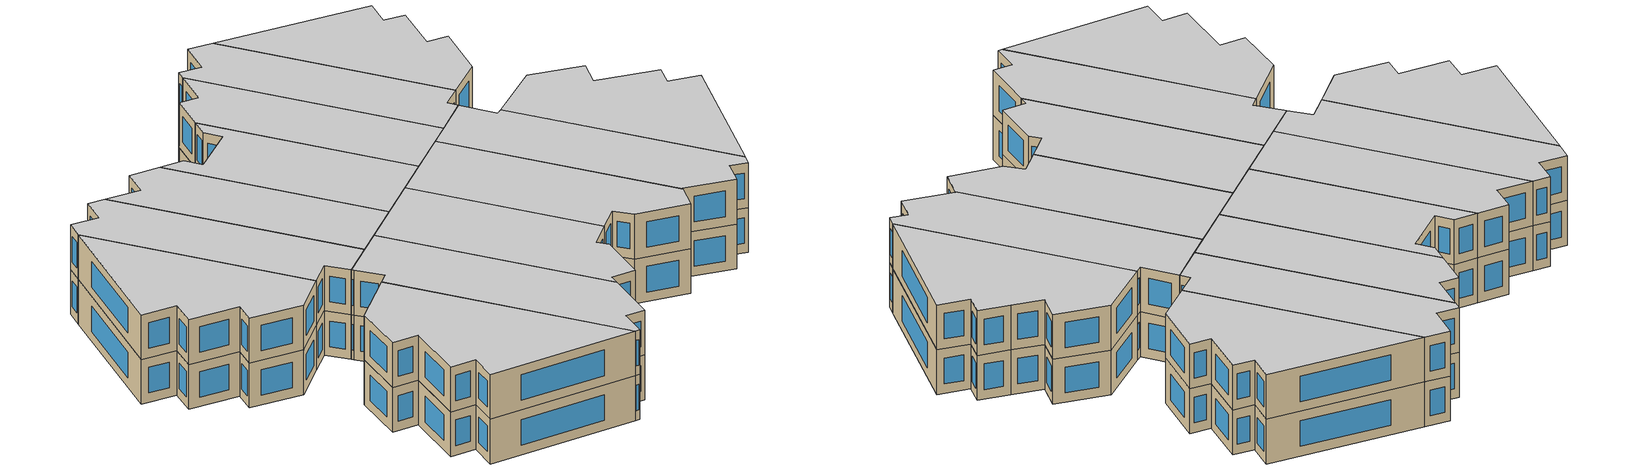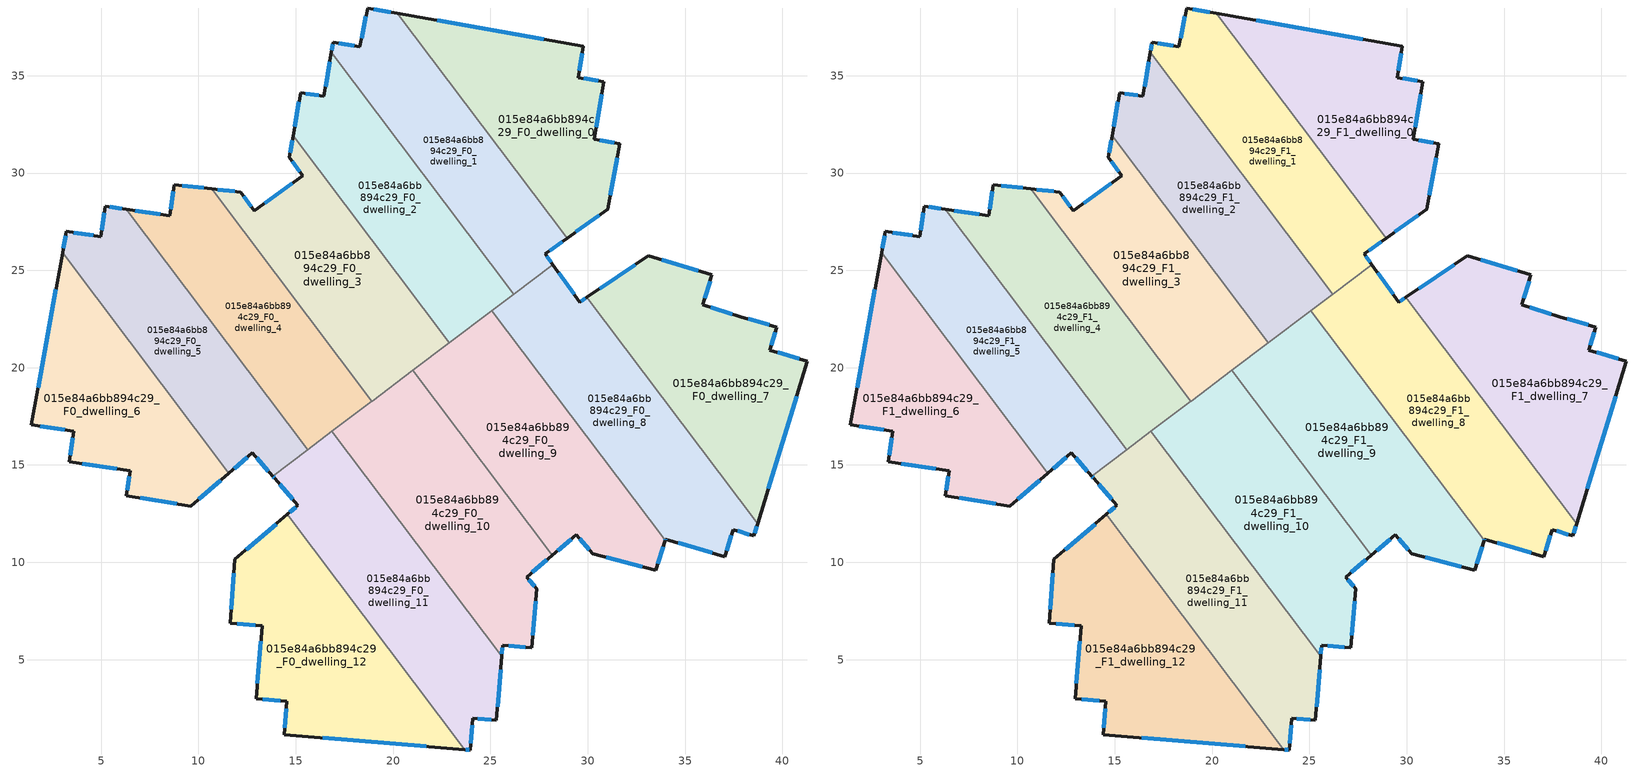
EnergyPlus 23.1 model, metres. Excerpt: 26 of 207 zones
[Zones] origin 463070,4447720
015e84a6bb894c29_F0_dwelling_0
 floor ground (EU_floor_Construction): 29.77,36.5 29.5,34.91 30.83,34.69 30.33,31.73 31.64,31.51 31.04,28.15 28.94,26.65 20.22,38.21 z0
 wall outside (EU_wall_Construction): 28.94,26.65 31.04,28.15 31.64,31.51 30.33,31.73 30.83,34.69 29.5,34.91 29.77,36.5 20.22,38.21 z0:3
 wall to 015e84a6bb894c29_F0_dwelling_1 (EU_wall_Construction): 20.22,38.21 28.94,26.65 z0:3
 window (EU_Window_Construction): 30.44,32.36 30.72,34.05 / 31.36,31.56 30.61,31.68 / 31.17,28.87 31.51,30.79 / 29.39,26.97 30.59,27.83 / 27.73,36.87 22.26,37.84 / 29.56,35.25 29.72,36.16 / 30.54,34.73 29.79,34.86 z0.64:2.36
015e84a6bb894c29_F0_dwelling_1
 floor ground (EU_floor_Construction): 20.22,38.21 28.94,26.65 27.81,25.84 28.21,25.29 26.21,23.78 16.83,36.2 16.92,36.72 18.3,36.49 18.69,38.48 z0
 wall outside (EU_wall_Construction): 20.22,38.21 18.69,38.48 18.3,36.49 16.92,36.72 16.83,36.2 / 28.21,25.29 27.81,25.84 28.94,26.65 z0:3
 wall to 015e84a6bb894c29_F0_dwelling_2 (EU_wall_Construction): 16.83,36.2 26.21,23.78 z0:3
 wall to 015e84a6bb894c29_F0_dwelling_8 (EU_wall_Construction): 26.21,23.78 28.21,25.29 z0:3
 window (EU_Window_Construction): 19.89,38.26 19.02,38.42 / 28.05,26.02 28.69,26.48 / 28.12,25.41 27.89,25.73 / 16.9,36.61 16.85,36.31 / 18,36.54 17.21,36.67 / 18.61,38.05 18.38,36.92 z0.64:2.36
015e84a6bb894c29_F0_dwelling_10
 floor ground (EU_floor_Construction): 21.02,19.86 28.19,10.36 26.87,9.23 27.37,8.64 27.12,5.61 25.62,5.73 25.58,5.18 16.86,16.72 z0
 wall outside (EU_wall_Construction): 25.58,5.18 25.62,5.73 27.12,5.61 27.37,8.64 26.87,9.23 28.19,10.36 z0:3
 wall to 015e84a6bb894c29_F0_dwelling_11 (EU_wall_Construction): 16.86,16.72 25.58,5.18 z0:3
 wall to 015e84a6bb894c29_F0_dwelling_9 (EU_wall_Construction): 28.19,10.36 21.02,19.86 z0:3
 wall to 015e84a6bb894c29_F0_dwelling_3 (EU_wall_Construction): 21.02,19.86 18.92,18.28 z0:3
 wall to 015e84a6bb894c29_F0_dwelling_4 (EU_wall_Construction): 18.92,18.28 16.86,16.73 z0:3
 window (EU_Window_Construction): 25.59,5.3 25.61,5.61 / 27.16,9.48 27.91,10.12 / 27.27,8.77 26.98,9.11 / 27.17,6.26 27.32,7.99 / 25.94,5.71 26.8,5.64 z0.64:2.36
015e84a6bb894c29_F0_dwelling_11
 floor ground (EU_floor_Construction): 16.86,16.72 25.58,5.18 25.31,1.88 24.1,1.98 23.96,0.36 23.68,0.38 14.56,12.46 15.11,12.93 13.92,14.31 13.82,14.43 z0
 wall outside (EU_wall_Construction): 23.68,0.38 23.96,0.36 24.1,1.98 25.31,1.88 25.58,5.18 / 13.82,14.43 13.92,14.31 15.11,12.93 14.56,12.46 z0:3
 wall to 015e84a6bb894c29_F0_dwelling_12 (EU_wall_Construction): 14.56,12.46 23.68,0.38 z0:3
 wall to 015e84a6bb894c29_F0_dwelling_5 (EU_wall_Construction): 15.61,15.78 13.82,14.43 z0:3
 wall to 015e84a6bb894c29_F0_dwelling_4 (EU_wall_Construction): 16.86,16.72 15.61,15.78 z0:3
 window (EU_Window_Construction): 23.74,0.38 23.9,0.36 / 14.99,12.83 14.68,12.56 / 14.18,14.02 14.86,13.23 / 13.84,14.41 13.9,14.34 / 25.36,2.59 25.52,4.47 / 24.36,1.96 25.05,1.9 / 23.99,0.7 24.07,1.63 z0.64:2.36
015e84a6bb894c29_F0_dwelling_12
 floor ground (EU_floor_Construction): 14.56,12.46 23.68,0.38 14.4,1.14 14.55,2.86 12.96,2.99 13.27,6.74 11.63,6.88 11.88,10.15 z0
 wall outside (EU_wall_Construction): 14.56,12.46 11.88,10.15 11.63,6.88 13.27,6.74 12.96,2.99 14.55,2.86 14.4,1.14 23.68,0.38 z0:3
 window (EU_Window_Construction): 13.2,5.93 13.02,3.79 / 11.98,6.85 12.92,6.77 / 11.82,9.45 11.68,7.58 / 13.99,11.97 12.45,10.65 / 16.39,0.97 21.69,0.54 / 14.52,2.49 14.44,1.5 / 13.3,2.96 14.21,2.88 z0.64:2.36
015e84a6bb894c29_F0_dwelling_2
 floor ground (EU_floor_Construction): 16.83,36.2 26.21,23.78 22.89,21.28 14.86,31.91 15.25,34.12 16.45,33.95 z0
 wall outside (EU_wall_Construction): 16.83,36.2 16.45,33.95 15.25,34.12 14.86,31.91 z0:3
 wall to 015e84a6bb894c29_F0_dwelling_3 (EU_wall_Construction): 14.86,31.91 22.89,21.28 z0:3
 wall to 015e84a6bb894c29_F0_dwelling_9 (EU_wall_Construction): 22.89,21.28 25.08,22.93 z0:3
 wall to 015e84a6bb894c29_F0_dwelling_8 (EU_wall_Construction): 25.08,22.92 26.21,23.78 z0:3
 window (EU_Window_Construction): 15.16,33.65 14.94,32.39 / 16.19,33.99 15.5,34.08 / 16.75,35.72 16.53,34.43 z0.64:2.36
015e84a6bb894c29_F0_dwelling_3
 floor ground (EU_floor_Construction): 15.35,29.85 14.67,30.8 14.86,31.91 22.89,21.28 18.92,18.28 10.68,29.19 12.17,29.02 12.87,28.07 z0
 wall outside (EU_wall_Construction): 14.86,31.91 14.67,30.8 15.35,29.85 12.87,28.07 12.17,29.02 10.68,29.19 z0:3
 wall to 015e84a6bb894c29_F0_dwelling_4 (EU_wall_Construction): 10.68,29.19 18.92,18.28 z0:3
 wall to 015e84a6bb894c29_F0_dwelling_9 (EU_wall_Construction): 21.02,19.86 22.89,21.27 z0:3
 window (EU_Window_Construction): 14.81,30.6 15.21,30.05 / 14.82,31.68 14.71,31.04 / 11.85,29.05 11,29.15 / 12.72,28.27 12.32,28.82 / 14.82,29.47 13.4,28.45 z0.64:2.36
015e84a6bb894c29_F0_dwelling_4
 floor ground (EU_floor_Construction): 10.68,29.19 18.92,18.28 15.61,15.78 6.29,28.14 8.52,27.8 8.75,29.4 z0
 wall outside (EU_wall_Construction): 10.68,29.19 8.75,29.4 8.52,27.8 6.29,28.14 z0:3
 wall to 015e84a6bb894c29_F0_dwelling_5 (EU_wall_Construction): 6.29,28.14 15.61,15.78 z0:3
 window (EU_Window_Construction): 8.04,27.88 6.77,28.07 / 8.7,29.06 8.57,28.15 / 10.27,29.23 9.17,29.36 z0.64:2.36
015e84a6bb894c29_F0_dwelling_5
 floor ground (EU_floor_Construction): 6.29,28.14 15.61,15.78 13.82,14.43 12.77,15.62 11.57,14.58 3.02,25.91 3.22,27 4.98,26.73 5.21,28.3 z0
 wall outside (EU_wall_Construction): 6.29,28.14 5.21,28.3 4.98,26.73 3.22,27 3.02,25.91 / 11.57,14.58 12.77,15.62 13.82,14.43 z0:3
 wall to 015e84a6bb894c29_F0_dwelling_6 (EU_wall_Construction): 3.02,25.91 11.57,14.58 z0:3
 window (EU_Window_Construction): 4.61,26.79 3.59,26.94 / 5.16,27.96 5.03,27.07 / 6.06,28.17 5.44,28.26 / 13,15.36 13.6,14.69 / 11.83,14.8 12.51,15.4 / 3.17,26.77 3.06,26.14 z0.64:2.36
015e84a6bb894c29_F0_dwelling_6
 floor ground (EU_floor_Construction): 3.02,25.91 11.57,14.58 9.59,12.88 6.29,13.42 6.48,14.71 3.35,15.17 3.59,16.74 1.41,17.06 z0
 wall outside (EU_wall_Construction): 3.02,25.91 1.41,17.06 3.59,16.74 3.35,15.17 6.48,14.71 6.29,13.42 9.59,12.88 11.57,14.58 z0:3
 window (EU_Window_Construction): 4.02,15.07 5.81,14.8 / 3.54,16.4 3.4,15.5 / 1.88,16.99 3.12,16.81 / 2.68,24.02 1.76,18.96 / 10.02,13.25 11.15,14.22 / 7,13.3 8.88,13 / 6.44,14.43 6.33,13.69 z0.64:2.36
015e84a6bb894c29_F0_dwelling_7
 floor ground (EU_floor_Construction): 39.72,22.08 39.36,20.91 41.27,20.33 38.72,11.98 29.95,23.61 33.11,25.75 36.38,24.76 35.92,23.23 37.83,22.62 z0
 wall outside (EU_wall_Construction): 38.72,11.98 41.27,20.33 39.36,20.91 39.72,22.08 37.83,22.62 35.92,23.23 36.38,24.76 33.11,25.75 29.95,23.61 z0:3
 wall to 015e84a6bb894c29_F0_dwelling_8 (EU_wall_Construction): 29.95,23.61 38.72,11.98 z0:3
 window (EU_Window_Construction): 37.42,22.75 36.33,23.1 / 39.31,22.2 38.23,22.51 / 39.44,21.16 39.64,21.83 / 40.86,20.45 39.77,20.78 / 39.27,13.77 40.73,18.54 / 32.43,25.29 30.63,24.07 / 35.68,24.97 33.81,25.54 / 36.02,23.56 36.28,24.43 z0.64:2.36
015e84a6bb894c29_F0_dwelling_8
 floor ground (EU_floor_Construction): 29.95,23.61 38.72,11.98 38.53,11.35 37.47,11.68 37.04,10.28 33.99,11.2 33.97,11.13 25.08,22.92 28.21,25.29 29.59,23.36 z0
 wall outside (EU_wall_Construction): 33.97,11.13 33.99,11.2 37.04,10.28 37.47,11.68 38.53,11.35 38.72,11.98 / 29.95,23.61 29.59,23.36 28.21,25.29 z0:3
 wall to 015e84a6bb894c29_F0_dwelling_9 (EU_wall_Construction): 25.08,22.92 33.97,11.13 z0:3
 window (EU_Window_Construction): 38.57,11.49 38.68,11.84 / 37.7,11.61 38.3,11.42 / 37.13,10.58 37.38,11.38 / 34.64,11 36.38,10.48 / 33.98,11.15 33.99,11.18 / 29.29,23.77 28.5,24.88 / 29.87,23.55 29.67,23.41 z0.64:2.36
015e84a6bb894c29_F0_dwelling_9
 floor ground (EU_floor_Construction): 25.08,22.92 33.97,11.13 33.5,9.6 30.27,10.44 29.41,11.42 28.19,10.36 21.02,19.86 z0
 wall outside (EU_wall_Construction): 28.19,10.36 29.41,11.42 30.27,10.44 33.5,9.6 33.97,11.13 z0:3
 window (EU_Window_Construction): 30.96,10.26 32.81,9.78 / 29.6,11.21 30.08,10.65 / 28.45,10.59 29.15,11.19 / 33.6,9.93 33.87,10.81 z0.64:2.36
015e84a6bb894c29_F1_dwelling_0
 floor to 015e84a6bb894c29_F0_dwelling_0 (EU_floor_Construction): 29.77,36.5 29.5,34.91 30.83,34.69 30.33,31.73 31.64,31.51 31.04,28.15 28.94,26.65 20.22,38.21 z3
 wall outside (EU_wall_Construction): 28.94,26.65 31.04,28.15 31.64,31.51 30.33,31.73 30.83,34.69 29.5,34.91 29.77,36.5 20.22,38.21 z3:6
 wall to 015e84a6bb894c29_F1_dwelling_1 (EU_wall_Construction): 20.22,38.21 28.94,26.65 z3:6
 window (EU_Window_Construction): 30.44,32.36 30.72,34.05 / 31.36,31.56 30.61,31.68 / 31.17,28.87 31.51,30.79 / 29.39,26.97 30.59,27.83 / 27.73,36.87 22.26,37.84 / 29.56,35.25 29.72,36.16 / 30.54,34.73 29.79,34.86 z3.64:5.36
 ceiling to 015e84a6bb894c29_F2_dwelling_0 (EU_floor_Construction): 31.04,28.15 31.64,31.51 30.33,31.73 30.83,34.69 29.5,34.91 29.77,36.5 20.22,38.21 28.94,26.65 z6
015e84a6bb894c29_F1_dwelling_1
 floor to 015e84a6bb894c29_F0_dwelling_1 (EU_floor_Construction): 20.22,38.21 28.94,26.65 27.81,25.84 28.21,25.29 26.21,23.78 16.83,36.2 16.92,36.72 18.3,36.49 18.69,38.48 z3
 wall outside (EU_wall_Construction): 20.22,38.21 18.69,38.48 18.3,36.49 16.92,36.72 16.83,36.2 / 28.21,25.29 27.81,25.84 28.94,26.65 z3:6
 wall to 015e84a6bb894c29_F1_dwelling_2 (EU_wall_Construction): 16.83,36.2 26.21,23.78 z3:6
 wall to 015e84a6bb894c29_F1_dwelling_8 (EU_wall_Construction): 26.21,23.78 28.21,25.29 z3:6
 window (EU_Window_Construction): 19.89,38.26 19.02,38.42 / 28.05,26.02 28.69,26.48 / 28.12,25.41 27.89,25.73 / 16.9,36.61 16.85,36.31 / 18,36.54 17.21,36.67 / 18.61,38.05 18.38,36.92 z3.64:5.36
 ceiling to 015e84a6bb894c29_F2_dwelling_1 (EU_floor_Construction): 28.21,25.29 27.81,25.84 28.94,26.65 20.22,38.21 18.69,38.48 18.3,36.49 16.92,36.72 16.83,36.2 26.21,23.78 z6
015e84a6bb894c29_F1_dwelling_10
 floor to 015e84a6bb894c29_F0_dwelling_10 (EU_floor_Construction): 21.02,19.86 28.19,10.36 26.87,9.23 27.37,8.64 27.12,5.61 25.62,5.73 25.58,5.18 16.86,16.72 z3
 wall outside (EU_wall_Construction): 25.58,5.18 25.62,5.73 27.12,5.61 27.37,8.64 26.87,9.23 28.19,10.36 z3:6
 wall to 015e84a6bb894c29_F1_dwelling_11 (EU_wall_Construction): 16.86,16.72 25.58,5.18 z3:6
 wall to 015e84a6bb894c29_F1_dwelling_9 (EU_wall_Construction): 28.19,10.36 21.02,19.86 z3:6
 wall to 015e84a6bb894c29_F1_dwelling_3 (EU_wall_Construction): 21.02,19.86 18.92,18.28 z3:6
 wall to 015e84a6bb894c29_F1_dwelling_4 (EU_wall_Construction): 18.92,18.28 16.86,16.73 z3:6
 window (EU_Window_Construction): 25.59,5.3 25.61,5.61 / 27.16,9.48 27.91,10.12 / 27.27,8.77 26.98,9.11 / 27.17,6.26 27.32,7.99 / 25.94,5.71 26.8,5.64 z3.64:5.36
 ceiling to 015e84a6bb894c29_F2_dwelling_10 (EU_floor_Construction): 27.12,5.61 27.37,8.64 26.87,9.23 28.19,10.36 21.02,19.86 16.86,16.72 25.58,5.18 25.62,5.73 z6
015e84a6bb894c29_F1_dwelling_11
 floor to 015e84a6bb894c29_F0_dwelling_11 (EU_floor_Construction): 16.86,16.72 25.58,5.18 25.31,1.88 24.1,1.98 23.96,0.36 23.68,0.38 14.56,12.46 15.11,12.93 13.92,14.31 13.82,14.43 z3
 wall outside (EU_wall_Construction): 23.68,0.38 23.96,0.36 24.1,1.98 25.31,1.88 25.58,5.18 / 13.82,14.43 13.92,14.31 15.11,12.93 14.56,12.46 z3:6
 wall to 015e84a6bb894c29_F1_dwelling_12 (EU_wall_Construction): 14.56,12.46 23.68,0.38 z3:6
 wall to 015e84a6bb894c29_F1_dwelling_5 (EU_wall_Construction): 15.61,15.78 13.82,14.43 z3:6
 wall to 015e84a6bb894c29_F1_dwelling_4 (EU_wall_Construction): 16.86,16.72 15.61,15.78 z3:6
 window (EU_Window_Construction): 23.74,0.38 23.9,0.36 / 14.99,12.83 14.68,12.56 / 14.18,14.02 14.86,13.23 / 13.84,14.41 13.9,14.34 / 25.36,2.59 25.52,4.47 / 24.36,1.96 25.05,1.9 / 23.99,0.7 24.07,1.63 z3.64:5.36
 ceiling to 015e84a6bb894c29_F2_dwelling_11 (EU_floor_Construction): 25.31,1.88 25.58,5.18 16.86,16.72 13.82,14.43 13.92,14.31 15.11,12.93 14.56,12.46 23.68,0.38 23.96,0.36 24.1,1.98 z6
015e84a6bb894c29_F1_dwelling_12
 floor to 015e84a6bb894c29_F0_dwelling_12 (EU_floor_Construction): 14.56,12.46 23.68,0.38 14.4,1.14 14.55,2.86 12.96,2.99 13.27,6.74 11.63,6.88 11.88,10.15 z3
 wall outside (EU_wall_Construction): 14.56,12.46 11.88,10.15 11.63,6.88 13.27,6.74 12.96,2.99 14.55,2.86 14.4,1.14 23.68,0.38 z3:6
 window (EU_Window_Construction): 13.2,5.93 13.02,3.79 / 11.98,6.85 12.92,6.77 / 11.82,9.45 11.68,7.58 / 13.99,11.97 12.45,10.65 / 16.39,0.97 21.69,0.54 / 14.52,2.49 14.44,1.5 / 13.3,2.96 14.21,2.88 z3.64:5.36
 ceiling to 015e84a6bb894c29_F2_dwelling_12 (EU_floor_Construction): 23.68,0.38 14.56,12.46 11.88,10.15 11.63,6.88 13.27,6.74 12.96,2.99 14.55,2.86 14.4,1.14 z6
015e84a6bb894c29_F1_dwelling_2
 floor to 015e84a6bb894c29_F0_dwelling_2 (EU_floor_Construction): 16.83,36.2 26.21,23.78 22.89,21.28 14.86,31.91 15.25,34.12 16.45,33.95 z3
 wall outside (EU_wall_Construction): 16.83,36.2 16.45,33.95 15.25,34.12 14.86,31.91 z3:6
 wall to 015e84a6bb894c29_F1_dwelling_3 (EU_wall_Construction): 14.86,31.91 22.89,21.28 z3:6
 wall to 015e84a6bb894c29_F1_dwelling_9 (EU_wall_Construction): 22.89,21.28 25.08,22.93 z3:6
 wall to 015e84a6bb894c29_F1_dwelling_8 (EU_wall_Construction): 25.08,22.92 26.21,23.78 z3:6
 window (EU_Window_Construction): 15.16,33.65 14.94,32.39 / 16.19,33.99 15.5,34.08 / 16.75,35.72 16.53,34.43 z3.64:5.36
 ceiling to 015e84a6bb894c29_F2_dwelling_2 (EU_floor_Construction): 26.21,23.78 16.83,36.2 16.45,33.95 15.25,34.12 14.86,31.91 22.89,21.28 z6
015e84a6bb894c29_F1_dwelling_3
 floor to 015e84a6bb894c29_F0_dwelling_3 (EU_floor_Construction): 15.35,29.85 14.67,30.8 14.86,31.91 22.89,21.28 18.92,18.28 10.68,29.19 12.17,29.02 12.87,28.07 z3
 wall outside (EU_wall_Construction): 14.86,31.91 14.67,30.8 15.35,29.85 12.87,28.07 12.17,29.02 10.68,29.19 z3:6
 wall to 015e84a6bb894c29_F1_dwelling_4 (EU_wall_Construction): 10.68,29.19 18.92,18.28 z3:6
 wall to 015e84a6bb894c29_F1_dwelling_9 (EU_wall_Construction): 21.02,19.86 22.89,21.27 z3:6
 window (EU_Window_Construction): 14.81,30.6 15.21,30.05 / 14.82,31.68 14.71,31.04 / 11.85,29.05 11,29.15 / 12.72,28.27 12.32,28.82 / 14.82,29.47 13.4,28.45 z3.64:5.36
 ceiling to 015e84a6bb894c29_F2_dwelling_3 (EU_floor_Construction): 22.89,21.28 14.86,31.91 14.67,30.8 15.35,29.85 12.87,28.07 12.17,29.02 10.68,29.19 18.92,18.28 z6
015e84a6bb894c29_F1_dwelling_4
 floor to 015e84a6bb894c29_F0_dwelling_4 (EU_floor_Construction): 10.68,29.19 18.92,18.28 15.61,15.78 6.29,28.14 8.52,27.8 8.75,29.4 z3
 wall outside (EU_wall_Construction): 10.68,29.19 8.75,29.4 8.52,27.8 6.29,28.14 z3:6
 wall to 015e84a6bb894c29_F1_dwelling_5 (EU_wall_Construction): 6.29,28.14 15.61,15.78 z3:6
 window (EU_Window_Construction): 8.04,27.88 6.77,28.07 / 8.7,29.06 8.57,28.15 / 10.27,29.23 9.17,29.36 z3.64:5.36
 ceiling to 015e84a6bb894c29_F2_dwelling_4 (EU_floor_Construction): 18.92,18.28 10.68,29.19 8.75,29.4 8.52,27.8 6.29,28.14 15.61,15.78 z6
015e84a6bb894c29_F1_dwelling_5
 floor to 015e84a6bb894c29_F0_dwelling_5 (EU_floor_Construction): 6.29,28.14 15.61,15.78 13.82,14.43 12.77,15.62 11.57,14.58 3.02,25.91 3.22,27 4.98,26.73 5.21,28.3 z3
 wall outside (EU_wall_Construction): 6.29,28.14 5.21,28.3 4.98,26.73 3.22,27 3.02,25.91 / 11.57,14.58 12.77,15.62 13.82,14.43 z3:6
 wall to 015e84a6bb894c29_F1_dwelling_6 (EU_wall_Construction): 3.02,25.91 11.57,14.58 z3:6
 window (EU_Window_Construction): 4.61,26.79 3.59,26.94 / 5.16,27.96 5.03,27.07 / 6.06,28.17 5.44,28.26 / 13,15.36 13.6,14.69 / 11.83,14.8 12.51,15.4 / 3.17,26.77 3.06,26.14 z3.64:5.36
 ceiling to 015e84a6bb894c29_F2_dwelling_5 (EU_floor_Construction): 15.61,15.78 6.29,28.14 5.21,28.3 4.98,26.73 3.22,27 3.02,25.91 11.57,14.58 12.77,15.62 13.82,14.43 z6
015e84a6bb894c29_F1_dwelling_6
 floor to 015e84a6bb894c29_F0_dwelling_6 (EU_floor_Construction): 3.02,25.91 11.57,14.58 9.59,12.88 6.29,13.42 6.48,14.71 3.35,15.17 3.59,16.74 1.41,17.06 z3
 wall outside (EU_wall_Construction): 3.02,25.91 1.41,17.06 3.59,16.74 3.35,15.17 6.48,14.71 6.29,13.42 9.59,12.88 11.57,14.58 z3:6
 window (EU_Window_Construction): 4.02,15.07 5.81,14.8 / 3.54,16.4 3.4,15.5 / 1.88,16.99 3.12,16.81 / 2.68,24.02 1.76,18.96 / 10.02,13.25 11.15,14.22 / 7,13.3 8.88,13 / 6.44,14.43 6.33,13.69 z3.64:5.36
 ceiling to 015e84a6bb894c29_F2_dwelling_6 (EU_floor_Construction): 11.57,14.58 3.02,25.91 1.41,17.06 3.59,16.74 3.35,15.17 6.48,14.71 6.29,13.42 9.59,12.88 z6
015e84a6bb894c29_F1_dwelling_7
 floor to 015e84a6bb894c29_F0_dwelling_7 (EU_floor_Construction): 39.72,22.08 39.36,20.91 41.27,20.33 38.72,11.98 29.95,23.61 33.11,25.75 36.38,24.76 35.92,23.23 37.83,22.62 z3
 wall outside (EU_wall_Construction): 38.72,11.98 41.27,20.33 39.36,20.91 39.72,22.08 37.83,22.62 35.92,23.23 36.38,24.76 33.11,25.75 29.95,23.61 z3:6
 wall to 015e84a6bb894c29_F1_dwelling_8 (EU_wall_Construction): 29.95,23.61 38.72,11.98 z3:6
 window (EU_Window_Construction): 37.42,22.75 36.33,23.1 / 39.31,22.2 38.23,22.51 / 39.44,21.16 39.64,21.83 / 40.86,20.45 39.77,20.78 / 39.27,13.77 40.73,18.54 / 32.43,25.29 30.63,24.07 / 35.68,24.97 33.81,25.54 / 36.02,23.56 36.28,24.43 z3.64:5.36
 ceiling to 015e84a6bb894c29_F2_dwelling_7 (EU_floor_Construction): 38.72,11.98 41.27,20.33 39.36,20.91 39.72,22.08 37.83,22.62 35.92,23.23 36.38,24.76 33.11,25.75 29.95,23.61 z6
015e84a6bb894c29_F1_dwelling_8
 floor to 015e84a6bb894c29_F0_dwelling_8 (EU_floor_Construction): 29.95,23.61 38.72,11.98 38.53,11.35 37.47,11.68 37.04,10.28 33.99,11.2 33.97,11.13 25.08,22.92 28.21,25.29 29.59,23.36 z3
 wall outside (EU_wall_Construction): 33.97,11.13 33.99,11.2 37.04,10.28 37.47,11.68 38.53,11.35 38.72,11.98 / 29.95,23.61 29.59,23.36 28.21,25.29 z3:6
 wall to 015e84a6bb894c29_F1_dwelling_9 (EU_wall_Construction): 25.08,22.92 33.97,11.13 z3:6
 window (EU_Window_Construction): 38.57,11.49 38.68,11.84 / 37.7,11.61 38.3,11.42 / 37.13,10.58 37.38,11.38 / 34.64,11 36.38,10.48 / 33.98,11.15 33.99,11.18 / 29.29,23.77 28.5,24.88 / 29.87,23.55 29.67,23.41 z3.64:5.36
 ceiling to 015e84a6bb894c29_F2_dwelling_8 (EU_floor_Construction): 38.53,11.35 38.72,11.98 29.95,23.61 29.59,23.36 28.21,25.29 25.08,22.92 33.97,11.13 33.99,11.2 37.04,10.28 37.47,11.68 z6
015e84a6bb894c29_F1_dwelling_9
 floor to 015e84a6bb894c29_F0_dwelling_9 (EU_floor_Construction): 25.08,22.92 33.97,11.13 33.5,9.6 30.27,10.44 29.41,11.42 28.19,10.36 21.02,19.86 z3
 wall outside (EU_wall_Construction): 28.19,10.36 29.41,11.42 30.27,10.44 33.5,9.6 33.97,11.13 z3:6
 window (EU_Window_Construction): 30.96,10.26 32.81,9.78 / 29.6,11.21 30.08,10.65 / 28.45,10.59 29.15,11.19 / 33.6,9.93 33.87,10.81 z3.64:5.36
 ceiling to 015e84a6bb894c29_F2_dwelling_9 (EU_floor_Construction): 33.5,9.6 33.97,11.13 25.08,22.92 21.02,19.86 28.19,10.36 29.41,11.42 30.27,10.44 z6
[Building]
EU S2 Campaign: North Axis=0; Terrain=City; Solar Distribution=FullExterior
[Site:Location]
Yerevan-Zvartnots.Intl.AP: Latitude=40.15; Longitude=44.383; Time Zone=4; Elevation=854
[SizingPeriod:WeatherFileDays]
AnnualSizingPeriod: Begin Month=1; Begin Day of Month=1; End Month=12; End Day of Month=31; Day of Week for Start Day=Monday; Use Weather File Daylight Saving Period=No; Use Weather File Rain and Snow Indicators=No
[MATERIAL]
EU_InternalMass_Material: Roughness=MediumRough; Thickness=0.1; Conductivity=1; Density=1800; Specific Heat=900; Thermal Absorptance=0.9; Solar Absorptance=0.7; Visible Absorptance=0.7
[MATERIAL:NOMASS] Roughness=MediumRough; Thermal Absorptance=0.9; Solar Absorptance=0.7; Visible Absorptance=0.7
Name | Thermal Resistance
EU_wall_NoMass | 1.05043
EU_floor_NoMass | 0.478065
[WINDOWMATERIAL:SIMPLEGLAZINGSYSTEM]
EU_Window_SimpleGlazing: UFactor=2.5566; Solar Heat Gain Coefficient=0.75; Visible Transmittance=0.75
[CONSTRUCTION]
EU_wall_Construction: EU_wall_NoMass
EU_floor_Construction: EU_floor_NoMass
EU_Window_Construction: EU_Window_SimpleGlazing
EU_InternalMass_Construction: EU_InternalMass_Material
[ZONE] Type=1; Multiplier=1; Ceiling Height=autocalculate; Floor Area=autocalculate; Part of Total Floor Area=Yes
Name | Volume
015e84a6bb894c29_F0_dwelling_0; 015e84a6bb894c29_F1_dwelling_0 | 179.992
015e84a6bb894c29_F0_dwelling_1; 015e84a6bb894c29_F1_dwelling_1; 015e84a6bb894c29_F0_dwelling_6; 015e84a6bb894c29_F1_dwelling_6 | 180.014
015e84a6bb894c29_F0_dwelling_10; 015e84a6bb894c29_F1_dwelling_10 | 210.014
015e84a6bb894c29_F0_dwelling_11; 015e84a6bb894c29_F1_dwelling_11 | 210.02
015e84a6bb894c29_F0_dwelling_12; 015e84a6bb894c29_F1_dwelling_12 | 209.98
015e84a6bb894c29_F0_dwelling_2; 015e84a6bb894c29_F1_dwelling_2 | 180.025
015e84a6bb894c29_F0_dwelling_3; 015e84a6bb894c29_F1_dwelling_3 | 179.989
015e84a6bb894c29_F0_dwelling_4; 015e84a6bb894c29_F1_dwelling_4; 015e84a6bb894c29_F0_dwelling_5; 015e84a6bb894c29_F1_dwelling_5 | 180
015e84a6bb894c29_F0_dwelling_7; 015e84a6bb894c29_F1_dwelling_7 | 210
015e84a6bb894c29_F0_dwelling_8; 015e84a6bb894c29_F1_dwelling_8 | 210.012
015e84a6bb894c29_F0_dwelling_9; 015e84a6bb894c29_F1_dwelling_9 | 210.008
[INTERNALMASS] Construction=EU_InternalMass_Construction
Name | Zone or ZoneList | Surface Area
015e84a6bb894c29_F0_dwelling_0_EU_InternalMass | 015e84a6bb894c29_F0_dwelling_0 | 59.9974
015e84a6bb894c29_F0_dwelling_1_EU_InternalMass | 015e84a6bb894c29_F0_dwelling_1 | 60.0046
015e84a6bb894c29_F0_dwelling_2_EU_InternalMass | 015e84a6bb894c29_F0_dwelling_2 | 60.0084
015e84a6bb894c29_F0_dwelling_3_EU_InternalMass | 015e84a6bb894c29_F0_dwelling_3 | 59.9963
015e84a6bb894c29_F0_dwelling_4_EU_InternalMass | 015e84a6bb894c29_F0_dwelling_4 | 60.0001
015e84a6bb894c29_F0_dwelling_5_EU_InternalMass | 015e84a6bb894c29_F0_dwelling_5 | 59.9999
015e84a6bb894c29_F0_dwelling_6_EU_InternalMass | 015e84a6bb894c29_F0_dwelling_6 | 60.0045
015e84a6bb894c29_F0_dwelling_7_EU_InternalMass | 015e84a6bb894c29_F0_dwelling_7 | 69.9996
015e84a6bb894c29_F0_dwelling_8_EU_InternalMass | 015e84a6bb894c29_F0_dwelling_8 | 70.004
015e84a6bb894c29_F0_dwelling_9_EU_InternalMass | 015e84a6bb894c29_F0_dwelling_9 | 70.0026
015e84a6bb894c29_F0_dwelling_10_EU_InternalMass | 015e84a6bb894c29_F0_dwelling_10 | 70.0049
015e84a6bb894c29_F0_dwelling_11_EU_InternalMass | 015e84a6bb894c29_F0_dwelling_11 | 70.0067
015e84a6bb894c29_F0_dwelling_12_EU_InternalMass | 015e84a6bb894c29_F0_dwelling_12 | 69.993
015e84a6bb894c29_F1_dwelling_0_EU_InternalMass | 015e84a6bb894c29_F1_dwelling_0 | 59.9974
015e84a6bb894c29_F1_dwelling_1_EU_InternalMass | 015e84a6bb894c29_F1_dwelling_1 | 60.0046
015e84a6bb894c29_F1_dwelling_2_EU_InternalMass | 015e84a6bb894c29_F1_dwelling_2 | 60.0084
015e84a6bb894c29_F1_dwelling_3_EU_InternalMass | 015e84a6bb894c29_F1_dwelling_3 | 59.9963
015e84a6bb894c29_F1_dwelling_4_EU_InternalMass | 015e84a6bb894c29_F1_dwelling_4 | 60.0001
015e84a6bb894c29_F1_dwelling_5_EU_InternalMass | 015e84a6bb894c29_F1_dwelling_5 | 59.9999
015e84a6bb894c29_F1_dwelling_6_EU_InternalMass | 015e84a6bb894c29_F1_dwelling_6 | 60.0045
015e84a6bb894c29_F1_dwelling_7_EU_InternalMass | 015e84a6bb894c29_F1_dwelling_7 | 69.9996
015e84a6bb894c29_F1_dwelling_8_EU_InternalMass | 015e84a6bb894c29_F1_dwelling_8 | 70.004
015e84a6bb894c29_F1_dwelling_9_EU_InternalMass | 015e84a6bb894c29_F1_dwelling_9 | 70.0026
015e84a6bb894c29_F1_dwelling_10_EU_InternalMass | 015e84a6bb894c29_F1_dwelling_10 | 70.0049
015e84a6bb894c29_F1_dwelling_11_EU_InternalMass | 015e84a6bb894c29_F1_dwelling_11 | 70.0067
015e84a6bb894c29_F1_dwelling_12_EU_InternalMass | 015e84a6bb894c29_F1_dwelling_12 | 69.993
[OTHEREQUIPMENT] Fuel Type=Electricity; Design Level Calculation Method=Watts/Area; Power per Zone Floor Area=1; Fraction Latent=0; Fraction Radiant=0; Fraction Lost=0; Carbon Dioxide Generation Rate=0; EndUse Subcategory=EU_Step8_InternalGains
Name | Zone or ZoneList or Space or SpaceList | Schedule
EU_Step8_InternalGain_015e84a6bb894c29_F0_dwelling_0_f000 | 015e84a6bb894c29_F0_dwelling_0 | EU_Step8_GainSchedule_015e84a6bb894c29_F0_dwelling_0_f000
EU_Step8_InternalGain_015e84a6bb894c29_F0_dwelling_1_f000 | 015e84a6bb894c29_F0_dwelling_1 | EU_Step8_GainSchedule_015e84a6bb894c29_F0_dwelling_1_f000
EU_Step8_InternalGain_015e84a6bb894c29_F0_dwelling_2_f000 | 015e84a6bb894c29_F0_dwelling_2 | EU_Step8_GainSchedule_015e84a6bb894c29_F0_dwelling_2_f000
EU_Step8_InternalGain_015e84a6bb894c29_F0_dwelling_3_f000 | 015e84a6bb894c29_F0_dwelling_3 | EU_Step8_GainSchedule_015e84a6bb894c29_F0_dwelling_3_f000
EU_Step8_InternalGain_015e84a6bb894c29_F0_dwelling_4_f000 | 015e84a6bb894c29_F0_dwelling_4 | EU_Step8_GainSchedule_015e84a6bb894c29_F0_dwelling_4_f000
EU_Step8_InternalGain_015e84a6bb894c29_F0_dwelling_5_f000 | 015e84a6bb894c29_F0_dwelling_5 | EU_Step8_GainSchedule_015e84a6bb894c29_F0_dwelling_5_f000
EU_Step8_InternalGain_015e84a6bb894c29_F0_dwelling_6_f000 | 015e84a6bb894c29_F0_dwelling_6 | EU_Step8_GainSchedule_015e84a6bb894c29_F0_dwelling_6_f000
EU_Step8_InternalGain_015e84a6bb894c29_F0_dwelling_7_f000 | 015e84a6bb894c29_F0_dwelling_7 | EU_Step8_GainSchedule_015e84a6bb894c29_F0_dwelling_7_f000
EU_Step8_InternalGain_015e84a6bb894c29_F0_dwelling_8_f000 | 015e84a6bb894c29_F0_dwelling_8 | EU_Step8_GainSchedule_015e84a6bb894c29_F0_dwelling_8_f000
EU_Step8_InternalGain_015e84a6bb894c29_F0_dwelling_9_f000 | 015e84a6bb894c29_F0_dwelling_9 | EU_Step8_GainSchedule_015e84a6bb894c29_F0_dwelling_9_f000
EU_Step8_InternalGain_015e84a6bb894c29_F0_dwelling_10_f000 | 015e84a6bb894c29_F0_dwelling_10 | EU_Step8_GainSchedule_015e84a6bb894c29_F0_dwelling_10_f000
EU_Step8_InternalGain_015e84a6bb894c29_F0_dwelling_11_f000 | 015e84a6bb894c29_F0_dwelling_11 | EU_Step8_GainSchedule_015e84a6bb894c29_F0_dwelling_11_f000
EU_Step8_InternalGain_015e84a6bb894c29_F0_dwelling_12_f000 | 015e84a6bb894c29_F0_dwelling_12 | EU_Step8_GainSchedule_015e84a6bb894c29_F0_dwelling_12_f000
EU_Step8_InternalGain_015e84a6bb894c29_F1_dwelling_0_f000 | 015e84a6bb894c29_F1_dwelling_0 | EU_Step8_GainSchedule_015e84a6bb894c29_F1_dwelling_0_f000
EU_Step8_InternalGain_015e84a6bb894c29_F1_dwelling_1_f000 | 015e84a6bb894c29_F1_dwelling_1 | EU_Step8_GainSchedule_015e84a6bb894c29_F1_dwelling_1_f000
EU_Step8_InternalGain_015e84a6bb894c29_F1_dwelling_2_f000 | 015e84a6bb894c29_F1_dwelling_2 | EU_Step8_GainSchedule_015e84a6bb894c29_F1_dwelling_2_f000
EU_Step8_InternalGain_015e84a6bb894c29_F1_dwelling_3_f000 | 015e84a6bb894c29_F1_dwelling_3 | EU_Step8_GainSchedule_015e84a6bb894c29_F1_dwelling_3_f000
EU_Step8_InternalGain_015e84a6bb894c29_F1_dwelling_4_f000 | 015e84a6bb894c29_F1_dwelling_4 | EU_Step8_GainSchedule_015e84a6bb894c29_F1_dwelling_4_f000
EU_Step8_InternalGain_015e84a6bb894c29_F1_dwelling_5_f000 | 015e84a6bb894c29_F1_dwelling_5 | EU_Step8_GainSchedule_015e84a6bb894c29_F1_dwelling_5_f000
EU_Step8_InternalGain_015e84a6bb894c29_F1_dwelling_6_f000 | 015e84a6bb894c29_F1_dwelling_6 | EU_Step8_GainSchedule_015e84a6bb894c29_F1_dwelling_6_f000
EU_Step8_InternalGain_015e84a6bb894c29_F1_dwelling_7_f000 | 015e84a6bb894c29_F1_dwelling_7 | EU_Step8_GainSchedule_015e84a6bb894c29_F1_dwelling_7_f000
EU_Step8_InternalGain_015e84a6bb894c29_F1_dwelling_8_f000 | 015e84a6bb894c29_F1_dwelling_8 | EU_Step8_GainSchedule_015e84a6bb894c29_F1_dwelling_8_f000
EU_Step8_InternalGain_015e84a6bb894c29_F1_dwelling_9_f000 | 015e84a6bb894c29_F1_dwelling_9 | EU_Step8_GainSchedule_015e84a6bb894c29_F1_dwelling_9_f000
EU_Step8_InternalGain_015e84a6bb894c29_F1_dwelling_10_f000 | 015e84a6bb894c29_F1_dwelling_10 | EU_Step8_GainSchedule_015e84a6bb894c29_F1_dwelling_10_f000
EU_Step8_InternalGain_015e84a6bb894c29_F1_dwelling_11_f000 | 015e84a6bb894c29_F1_dwelling_11 | EU_Step8_GainSchedule_015e84a6bb894c29_F1_dwelling_11_f000
EU_Step8_InternalGain_015e84a6bb894c29_F1_dwelling_12_f000 | 015e84a6bb894c29_F1_dwelling_12 | EU_Step8_GainSchedule_015e84a6bb894c29_F1_dwelling_12_f000
[ZONEVENTILATION:DESIGNFLOWRATE] Schedule=EU_AlwaysOn; Design Flow Rate Calculation Method=AirChanges/Hour; Air Changes per Hour=0.557805; Ventilation Type=Natural; Fan Pressure Rise=0; Fan Total Efficiency=1; Constant Term Coefficient=1; Temperature Term Coefficient=0; Velocity Term Coefficient=0; Velocity Squared Term Coefficient=0; Minimum Indoor Temperature=-100; Maximum Indoor Temperature=100; Delta Temperature=-100; Minimum Outdoor Temperature=-100; Maximum Outdoor Temperature=100; Maximum Wind Speed=40
Name | Zone or ZoneList or Space or SpaceList
EU_ConstantAir_015e84a6bb894c29_F0_dwelling_0 | 015e84a6bb894c29_F0_dwelling_0
EU_ConstantAir_015e84a6bb894c29_F0_dwelling_1 | 015e84a6bb894c29_F0_dwelling_1
EU_ConstantAir_015e84a6bb894c29_F0_dwelling_2 | 015e84a6bb894c29_F0_dwelling_2
EU_ConstantAir_015e84a6bb894c29_F0_dwelling_3 | 015e84a6bb894c29_F0_dwelling_3
EU_ConstantAir_015e84a6bb894c29_F0_dwelling_4 | 015e84a6bb894c29_F0_dwelling_4
EU_ConstantAir_015e84a6bb894c29_F0_dwelling_5 | 015e84a6bb894c29_F0_dwelling_5
EU_ConstantAir_015e84a6bb894c29_F0_dwelling_6 | 015e84a6bb894c29_F0_dwelling_6
EU_ConstantAir_015e84a6bb894c29_F0_dwelling_7 | 015e84a6bb894c29_F0_dwelling_7
EU_ConstantAir_015e84a6bb894c29_F0_dwelling_8 | 015e84a6bb894c29_F0_dwelling_8
EU_ConstantAir_015e84a6bb894c29_F0_dwelling_9 | 015e84a6bb894c29_F0_dwelling_9
EU_ConstantAir_015e84a6bb894c29_F0_dwelling_10 | 015e84a6bb894c29_F0_dwelling_10
EU_ConstantAir_015e84a6bb894c29_F0_dwelling_11 | 015e84a6bb894c29_F0_dwelling_11
EU_ConstantAir_015e84a6bb894c29_F0_dwelling_12 | 015e84a6bb894c29_F0_dwelling_12
EU_ConstantAir_015e84a6bb894c29_F1_dwelling_0 | 015e84a6bb894c29_F1_dwelling_0
EU_ConstantAir_015e84a6bb894c29_F1_dwelling_1 | 015e84a6bb894c29_F1_dwelling_1
EU_ConstantAir_015e84a6bb894c29_F1_dwelling_2 | 015e84a6bb894c29_F1_dwelling_2
EU_ConstantAir_015e84a6bb894c29_F1_dwelling_3 | 015e84a6bb894c29_F1_dwelling_3
EU_ConstantAir_015e84a6bb894c29_F1_dwelling_4 | 015e84a6bb894c29_F1_dwelling_4
EU_ConstantAir_015e84a6bb894c29_F1_dwelling_5 | 015e84a6bb894c29_F1_dwelling_5
EU_ConstantAir_015e84a6bb894c29_F1_dwelling_6 | 015e84a6bb894c29_F1_dwelling_6
EU_ConstantAir_015e84a6bb894c29_F1_dwelling_7 | 015e84a6bb894c29_F1_dwelling_7
EU_ConstantAir_015e84a6bb894c29_F1_dwelling_8 | 015e84a6bb894c29_F1_dwelling_8
EU_ConstantAir_015e84a6bb894c29_F1_dwelling_9 | 015e84a6bb894c29_F1_dwelling_9
EU_ConstantAir_015e84a6bb894c29_F1_dwelling_10 | 015e84a6bb894c29_F1_dwelling_10
EU_ConstantAir_015e84a6bb894c29_F1_dwelling_11 | 015e84a6bb894c29_F1_dwelling_11
EU_ConstantAir_015e84a6bb894c29_F1_dwelling_12 | 015e84a6bb894c29_F1_dwelling_12
[HVACTEMPLATE:THERMOSTAT] Constant Heating Setpoint=20; Constant Cooling Setpoint=50
EU_HeatOnly_015e84a6bb894c29_F0_dwelling_0; EU_HeatOnly_015e84a6bb894c29_F0_dwelling_1; EU_HeatOnly_015e84a6bb894c29_F0_dwelling_2; EU_HeatOnly_015e84a6bb894c29_F0_dwelling_3; EU_HeatOnly_015e84a6bb894c29_F0_dwelling_4; EU_HeatOnly_015e84a6bb894c29_F0_dwelling_5; EU_HeatOnly_015e84a6bb894c29_F0_dwelling_6; EU_HeatOnly_015e84a6bb894c29_F0_dwelling_7; EU_HeatOnly_015e84a6bb894c29_F0_dwelling_8; EU_HeatOnly_015e84a6bb894c29_F0_dwelling_9; EU_HeatOnly_015e84a6bb894c29_F0_dwelling_10; EU_HeatOnly_015e84a6bb894c29_F0_dwelling_11; EU_HeatOnly_015e84a6bb894c29_F0_dwelling_12; EU_HeatOnly_015e84a6bb894c29_F1_dwelling_0; EU_HeatOnly_015e84a6bb894c29_F1_dwelling_1; EU_HeatOnly_015e84a6bb894c29_F1_dwelling_2; EU_HeatOnly_015e84a6bb894c29_F1_dwelling_3; EU_HeatOnly_015e84a6bb894c29_F1_dwelling_4; EU_HeatOnly_015e84a6bb894c29_F1_dwelling_5; EU_HeatOnly_015e84a6bb894c29_F1_dwelling_6; EU_HeatOnly_015e84a6bb894c29_F1_dwelling_7; EU_HeatOnly_015e84a6bb894c29_F1_dwelling_8; EU_HeatOnly_015e84a6bb894c29_F1_dwelling_9; EU_HeatOnly_015e84a6bb894c29_F1_dwelling_10; EU_HeatOnly_015e84a6bb894c29_F1_dwelling_11; EU_HeatOnly_015e84a6bb894c29_F1_dwelling_12; EU_HeatOnly_015e84a6bb894c29_F2_dwelling_0; EU_HeatOnly_015e84a6bb894c29_F2_dwelling_1; EU_HeatOnly_015e84a6bb894c29_F2_dwelling_2; EU_HeatOnly_015e84a6bb894c29_F2_dwelling_3; EU_HeatOnly_015e84a6bb894c29_F2_dwelling_4; EU_HeatOnly_015e84a6bb894c29_F2_dwelling_5; EU_HeatOnly_015e84a6bb894c29_F2_dwelling_6; EU_HeatOnly_015e84a6bb894c29_F2_dwelling_7; EU_HeatOnly_015e84a6bb894c29_F2_dwelling_8; EU_HeatOnly_015e84a6bb894c29_F2_dwelling_9; EU_HeatOnly_015e84a6bb894c29_F2_dwelling_10; EU_HeatOnly_015e84a6bb894c29_F2_dwelling_11; EU_HeatOnly_015e84a6bb894c29_F2_dwelling_12; EU_HeatOnly_015e84a6bb894c29_F3_dwelling_0; EU_HeatOnly_015e84a6bb894c29_F3_dwelling_1; EU_HeatOnly_015e84a6bb894c29_F3_dwelling_2; EU_HeatOnly_015e84a6bb894c29_F3_dwelling_3; EU_HeatOnly_015e84a6bb894c29_F3_dwelling_4; EU_HeatOnly_015e84a6bb894c29_F3_dwelling_5; EU_HeatOnly_015e84a6bb894c29_F3_dwelling_6; EU_HeatOnly_015e84a6bb894c29_F3_dwelling_7; EU_HeatOnly_015e84a6bb894c29_F3_dwelling_8; EU_HeatOnly_015e84a6bb894c29_F3_dwelling_9; EU_HeatOnly_015e84a6bb894c29_F3_dwelling_10; EU_HeatOnly_015e84a6bb894c29_F3_dwelling_11; EU_HeatOnly_015e84a6bb894c29_F3_dwelling_12; EU_HeatOnly_015e84a6bb894c29_F4_dwelling_0; EU_HeatOnly_015e84a6bb894c29_F4_dwelling_1; EU_HeatOnly_015e84a6bb894c29_F4_dwelling_2; EU_HeatOnly_015e84a6bb894c29_F4_dwelling_3; EU_HeatOnly_015e84a6bb894c29_F4_dwelling_4; EU_HeatOnly_015e84a6bb894c29_F4_dwelling_5; EU_HeatOnly_015e84a6bb894c29_F4_dwelling_6; EU_HeatOnly_015e84a6bb894c29_F4_dwelling_7; EU_HeatOnly_015e84a6bb894c29_F4_dwelling_8; EU_HeatOnly_015e84a6bb894c29_F4_dwelling_9; EU_HeatOnly_015e84a6bb894c29_F4_dwelling_10; EU_HeatOnly_015e84a6bb894c29_F4_dwelling_11; EU_HeatOnly_015e84a6bb894c29_F4_dwelling_12; EU_HeatOnly_015e84a6bb894c29_F5_dwelling_0; EU_HeatOnly_015e84a6bb894c29_F5_dwelling_1; EU_HeatOnly_015e84a6bb894c29_F5_dwelling_2; EU_HeatOnly_015e84a6bb894c29_F5_dwelling_3; EU_HeatOnly_015e84a6bb894c29_F5_dwelling_4; EU_HeatOnly_015e84a6bb894c29_F5_dwelling_5; EU_HeatOnly_015e84a6bb894c29_F5_dwelling_6; EU_HeatOnly_015e84a6bb894c29_F5_dwelling_7; EU_HeatOnly_015e84a6bb894c29_F5_dwelling_8; EU_HeatOnly_015e84a6bb894c29_F5_dwelling_9; EU_HeatOnly_015e84a6bb894c29_F5_dwelling_10; EU_HeatOnly_015e84a6bb894c29_F5_dwelling_11; EU_HeatOnly_015e84a6bb894c29_F5_dwelling_12
[HVACTEMPLATE:ZONE:IDEALLOADSAIRSYSTEM] System Availability Schedule=EU_AlwaysOn; Maximum Heating Supply Air Temperature=50; Minimum Cooling Supply Air Temperature=13; Maximum Heating Supply Air Humidity Ratio=0.0156; Minimum Cooling Supply Air Humidity Ratio=0.0077; Heating Limit=NoLimit; Cooling Limit=NoLimit; Heating Availability Schedule=EU_AlwaysOn; Cooling Availability Schedule=EU_CoolingOff; Dehumidification Control Type=ConstantSensibleHeatRatio; Cooling Sensible Heat Ratio=0.7; Dehumidification Setpoint=60; Humidification Control Type=None; Humidification Setpoint=30; Outdoor Air Method=None; Outdoor Air Flow Rate per Person=0.00944; Outdoor Air Flow Rate per Zone Floor Area=0; Outdoor Air Flow Rate per Zone=0; Demand Controlled Ventilation Type=None; Outdoor Air Economizer Type=NoEconomizer; Heat Recovery Type=None; Sensible Heat Recovery Effectiveness=0.7; Latent Heat Recovery Effectiveness=0.65
Name | Template Thermostat
015e84a6bb894c29_F0_dwelling_0 | EU_HeatOnly_015e84a6bb894c29_F0_dwelling_0
015e84a6bb894c29_F0_dwelling_1 | EU_HeatOnly_015e84a6bb894c29_F0_dwelling_1
015e84a6bb894c29_F0_dwelling_2 | EU_HeatOnly_015e84a6bb894c29_F0_dwelling_2
015e84a6bb894c29_F0_dwelling_3 | EU_HeatOnly_015e84a6bb894c29_F0_dwelling_3
015e84a6bb894c29_F0_dwelling_4 | EU_HeatOnly_015e84a6bb894c29_F0_dwelling_4
015e84a6bb894c29_F0_dwelling_5 | EU_HeatOnly_015e84a6bb894c29_F0_dwelling_5
015e84a6bb894c29_F0_dwelling_6 | EU_HeatOnly_015e84a6bb894c29_F0_dwelling_6
015e84a6bb894c29_F0_dwelling_7 | EU_HeatOnly_015e84a6bb894c29_F0_dwelling_7
015e84a6bb894c29_F0_dwelling_8 | EU_HeatOnly_015e84a6bb894c29_F0_dwelling_8
015e84a6bb894c29_F0_dwelling_9 | EU_HeatOnly_015e84a6bb894c29_F0_dwelling_9
015e84a6bb894c29_F0_dwelling_10 | EU_HeatOnly_015e84a6bb894c29_F0_dwelling_10
015e84a6bb894c29_F0_dwelling_11 | EU_HeatOnly_015e84a6bb894c29_F0_dwelling_11
015e84a6bb894c29_F0_dwelling_12 | EU_HeatOnly_015e84a6bb894c29_F0_dwelling_12
015e84a6bb894c29_F1_dwelling_0 | EU_HeatOnly_015e84a6bb894c29_F1_dwelling_0
015e84a6bb894c29_F1_dwelling_1 | EU_HeatOnly_015e84a6bb894c29_F1_dwelling_1
015e84a6bb894c29_F1_dwelling_2 | EU_HeatOnly_015e84a6bb894c29_F1_dwelling_2
015e84a6bb894c29_F1_dwelling_3 | EU_HeatOnly_015e84a6bb894c29_F1_dwelling_3
015e84a6bb894c29_F1_dwelling_4 | EU_HeatOnly_015e84a6bb894c29_F1_dwelling_4
015e84a6bb894c29_F1_dwelling_5 | EU_HeatOnly_015e84a6bb894c29_F1_dwelling_5
015e84a6bb894c29_F1_dwelling_6 | EU_HeatOnly_015e84a6bb894c29_F1_dwelling_6
015e84a6bb894c29_F1_dwelling_7 | EU_HeatOnly_015e84a6bb894c29_F1_dwelling_7
015e84a6bb894c29_F1_dwelling_8 | EU_HeatOnly_015e84a6bb894c29_F1_dwelling_8
015e84a6bb894c29_F1_dwelling_9 | EU_HeatOnly_015e84a6bb894c29_F1_dwelling_9
015e84a6bb894c29_F1_dwelling_10 | EU_HeatOnly_015e84a6bb894c29_F1_dwelling_10
015e84a6bb894c29_F1_dwelling_11 | EU_HeatOnly_015e84a6bb894c29_F1_dwelling_11
015e84a6bb894c29_F1_dwelling_12 | EU_HeatOnly_015e84a6bb894c29_F1_dwelling_12
[SIZING:ZONE] Zone Cooling Design Supply Air Temperature Input Method=SupplyAirTemperature; Zone Cooling Design Supply Air Temperature=13; Zone Heating Design Supply Air Temperature Input Method=SupplyAirTemperature; Zone Heating Design Supply Air Temperature=50; Zone Cooling Design Supply Air Humidity Ratio=0.008; Zone Heating Design Supply Air Humidity Ratio=0.008; Cooling Design Air Flow Method=DesignDay; Cooling Design Air Flow Rate=0; Cooling Minimum Air Flow per Zone Floor Area=0.000762; Cooling Minimum Air Flow=0; Cooling Minimum Air Flow Fraction=0.2; Heating Design Air Flow Method=DesignDay; Heating Design Air Flow Rate=0; Heating Maximum Air Flow per Zone Floor Area=0.002032; Heating Maximum Air Flow=0.141576; Heating Maximum Air Flow Fraction=0.3; Account for Dedicated Outdoor Air System=No; Dedicated Outdoor Air System Control Strategy=NeutralSupplyAir; Dedicated Outdoor Air Low Setpoint Temperature for Design=autosize; Dedicated Outdoor Air High Setpoint Temperature for Design=autosize; Zone Load Sizing Method=Sensible Load Only No Latent Load; Zone Latent Cooling Design Supply Air Humidity Ratio Input Method=HumidityRatioDifference; Zone Cooling Design Supply Air Humidity Ratio Difference=0.005; Zone Latent Heating Design Supply Air Humidity Ratio Input Method=HumidityRatioDifference; Zone Humidification Design Supply Air Humidity Ratio Difference=0.005
015e84a6bb894c29_F0_dwelling_0; 015e84a6bb894c29_F0_dwelling_1; 015e84a6bb894c29_F0_dwelling_2; 015e84a6bb894c29_F0_dwelling_3; 015e84a6bb894c29_F0_dwelling_4; 015e84a6bb894c29_F0_dwelling_5; 015e84a6bb894c29_F0_dwelling_6; 015e84a6bb894c29_F0_dwelling_7; 015e84a6bb894c29_F0_dwelling_8; 015e84a6bb894c29_F0_dwelling_9; 015e84a6bb894c29_F0_dwelling_10; 015e84a6bb894c29_F0_dwelling_11; 015e84a6bb894c29_F0_dwelling_12; 015e84a6bb894c29_F1_dwelling_0; 015e84a6bb894c29_F1_dwelling_1; 015e84a6bb894c29_F1_dwelling_2; 015e84a6bb894c29_F1_dwelling_3; 015e84a6bb894c29_F1_dwelling_4; 015e84a6bb894c29_F1_dwelling_5; 015e84a6bb894c29_F1_dwelling_6; 015e84a6bb894c29_F1_dwelling_7; 015e84a6bb894c29_F1_dwelling_8; 015e84a6bb894c29_F1_dwelling_9; 015e84a6bb894c29_F1_dwelling_10; 015e84a6bb894c29_F1_dwelling_11; 015e84a6bb894c29_F1_dwelling_12
[SCHEDULE:CONSTANT]
Name | Hourly Value
EU_AlwaysOn | 1
EU_CoolingOff | 0
[SCHEDULE:FILE] Column Number=1; Rows to Skip at Top=0; Number of Hours of Data=8760; Column Separator=Comma; Interpolate to Timestep=No; Minutes per Item=60; Adjust Schedule for Daylight Savings=Yes
Name | File
EU_Step8_GainSchedule_015e84a6bb894c29_F0_dwelling_0_f000 | ../../schedules/015e84a6bb894c29/015e84a6bb894c29_F0_dwelling_0_f000_gain.csv
EU_Step8_GainSchedule_015e84a6bb894c29_F0_dwelling_1_f000 | ../../schedules/015e84a6bb894c29/015e84a6bb894c29_F0_dwelling_1_f000_gain.csv
EU_Step8_GainSchedule_015e84a6bb894c29_F0_dwelling_2_f000 | ../../schedules/015e84a6bb894c29/015e84a6bb894c29_F0_dwelling_2_f000_gain.csv
EU_Step8_GainSchedule_015e84a6bb894c29_F0_dwelling_3_f000 | ../../schedules/015e84a6bb894c29/015e84a6bb894c29_F0_dwelling_3_f000_gain.csv
EU_Step8_GainSchedule_015e84a6bb894c29_F0_dwelling_4_f000 | ../../schedules/015e84a6bb894c29/015e84a6bb894c29_F0_dwelling_4_f000_gain.csv
EU_Step8_GainSchedule_015e84a6bb894c29_F0_dwelling_5_f000 | ../../schedules/015e84a6bb894c29/015e84a6bb894c29_F0_dwelling_5_f000_gain.csv
EU_Step8_GainSchedule_015e84a6bb894c29_F0_dwelling_6_f000 | ../../schedules/015e84a6bb894c29/015e84a6bb894c29_F0_dwelling_6_f000_gain.csv
EU_Step8_GainSchedule_015e84a6bb894c29_F0_dwelling_7_f000 | ../../schedules/015e84a6bb894c29/015e84a6bb894c29_F0_dwelling_7_f000_gain.csv
EU_Step8_GainSchedule_015e84a6bb894c29_F0_dwelling_8_f000 | ../../schedules/015e84a6bb894c29/015e84a6bb894c29_F0_dwelling_8_f000_gain.csv
EU_Step8_GainSchedule_015e84a6bb894c29_F0_dwelling_9_f000 | ../../schedules/015e84a6bb894c29/015e84a6bb894c29_F0_dwelling_9_f000_gain.csv
EU_Step8_GainSchedule_015e84a6bb894c29_F0_dwelling_10_f000 | ../../schedules/015e84a6bb894c29/015e84a6bb894c29_F0_dwelling_10_f000_gain.csv
EU_Step8_GainSchedule_015e84a6bb894c29_F0_dwelling_11_f000 | ../../schedules/015e84a6bb894c29/015e84a6bb894c29_F0_dwelling_11_f000_gain.csv
EU_Step8_GainSchedule_015e84a6bb894c29_F0_dwelling_12_f000 | ../../schedules/015e84a6bb894c29/015e84a6bb894c29_F0_dwelling_12_f000_gain.csv
EU_Step8_GainSchedule_015e84a6bb894c29_F1_dwelling_0_f000 | ../../schedules/015e84a6bb894c29/015e84a6bb894c29_F1_dwelling_0_f000_gain.csv
EU_Step8_GainSchedule_015e84a6bb894c29_F1_dwelling_1_f000 | ../../schedules/015e84a6bb894c29/015e84a6bb894c29_F1_dwelling_1_f000_gain.csv
EU_Step8_GainSchedule_015e84a6bb894c29_F1_dwelling_2_f000 | ../../schedules/015e84a6bb894c29/015e84a6bb894c29_F1_dwelling_2_f000_gain.csv
EU_Step8_GainSchedule_015e84a6bb894c29_F1_dwelling_3_f000 | ../../schedules/015e84a6bb894c29/015e84a6bb894c29_F1_dwelling_3_f000_gain.csv
EU_Step8_GainSchedule_015e84a6bb894c29_F1_dwelling_4_f000 | ../../schedules/015e84a6bb894c29/015e84a6bb894c29_F1_dwelling_4_f000_gain.csv
EU_Step8_GainSchedule_015e84a6bb894c29_F1_dwelling_5_f000 | ../../schedules/015e84a6bb894c29/015e84a6bb894c29_F1_dwelling_5_f000_gain.csv
EU_Step8_GainSchedule_015e84a6bb894c29_F1_dwelling_6_f000 | ../../schedules/015e84a6bb894c29/015e84a6bb894c29_F1_dwelling_6_f000_gain.csv
EU_Step8_GainSchedule_015e84a6bb894c29_F1_dwelling_7_f000 | ../../schedules/015e84a6bb894c29/015e84a6bb894c29_F1_dwelling_7_f000_gain.csv
EU_Step8_GainSchedule_015e84a6bb894c29_F1_dwelling_8_f000 | ../../schedules/015e84a6bb894c29/015e84a6bb894c29_F1_dwelling_8_f000_gain.csv
EU_Step8_GainSchedule_015e84a6bb894c29_F1_dwelling_9_f000 | ../../schedules/015e84a6bb894c29/015e84a6bb894c29_F1_dwelling_9_f000_gain.csv
EU_Step8_GainSchedule_015e84a6bb894c29_F1_dwelling_10_f000 | ../../schedules/015e84a6bb894c29/015e84a6bb894c29_F1_dwelling_10_f000_gain.csv
EU_Step8_GainSchedule_015e84a6bb894c29_F1_dwelling_11_f000 | ../../schedules/015e84a6bb894c29/015e84a6bb894c29_F1_dwelling_11_f000_gain.csv
EU_Step8_GainSchedule_015e84a6bb894c29_F1_dwelling_12_f000 | ../../schedules/015e84a6bb894c29/015e84a6bb894c29_F1_dwelling_12_f000_gain.csv
